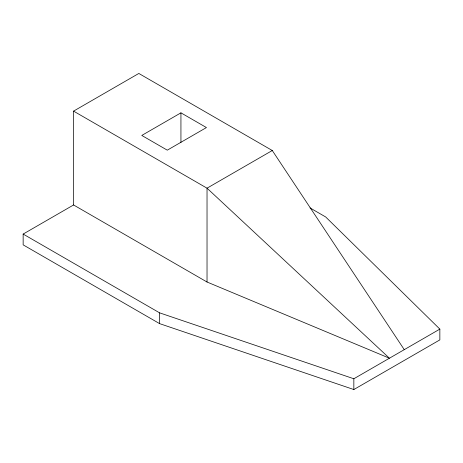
<?xml version="1.0" encoding="UTF-8"?>
<svg xmlns="http://www.w3.org/2000/svg" width="463" height="463" viewBox="0 0 463 463"><rect width="100%" height="100%" fill="white"/><g stroke="black" fill="none" stroke-linecap="round" stroke-linejoin="round"><path stroke-width="0.69" d="M73.571 111.126L207.03 188.181L389.429 358.212L207.03 282.013L73.571 204.964L73.571 111.126L138.819 73.455L272.279 150.51L404.263 349.652M180.935 112.839L141.782 135.439L167.288 150.168L206.44 127.562L180.935 112.839L180.935 142.442M310.019 207.916L325.663 216.95L439.85 329.106L439.85 339.888L353.842 389.545L159.579 323.62L23.15 244.858L23.15 234.07L73.571 204.964M272.279 150.51L207.03 188.181L207.03 282.013M23.15 234.07L159.579 312.838L353.842 378.763L439.85 329.106M353.842 378.763L353.842 389.545M159.579 312.838L159.579 323.62"/></g></svg>
